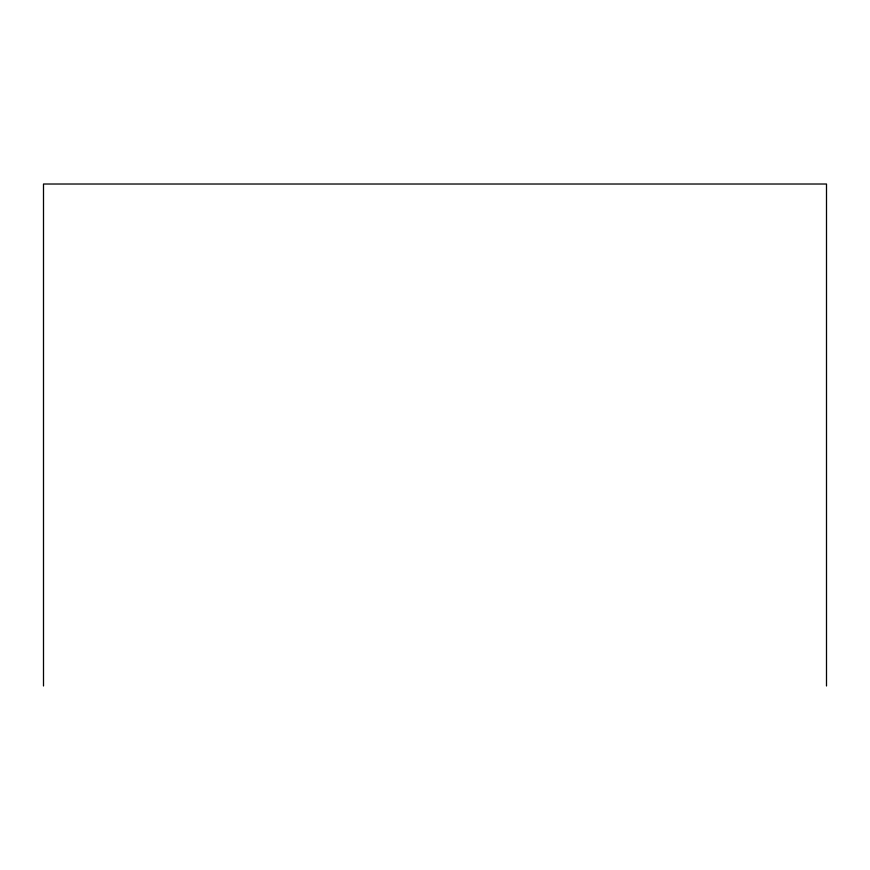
<?xml version="1.0" encoding="UTF-8"?>
<svg xmlns="http://www.w3.org/2000/svg" width="870" height="870" viewBox="0 0 870 870"><rect width="100%" height="100%" fill="white"/><g stroke="black" fill="none" stroke-linecap="round" stroke-linejoin="round"><path stroke-width="1.3" d="M826.5 685.984L826.5 184.016L43.5 184.016L43.5 685.984"/></g></svg>
